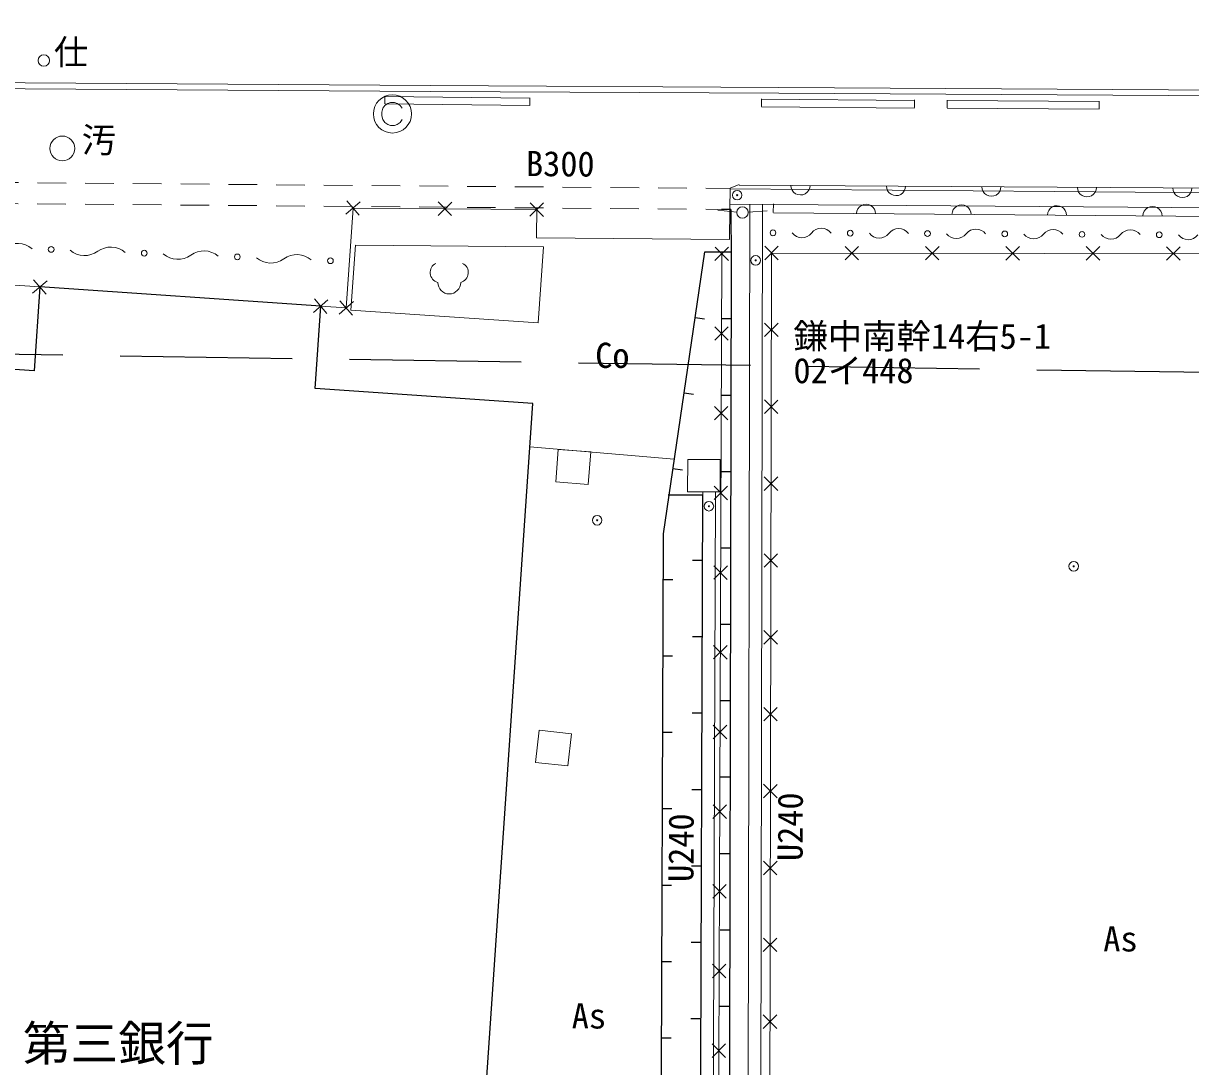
# Model space of a CAD drawing. Units: millimetres, scale not verified. Extents: x -230877 to 402150, y -278660 to 231169.
# Drawn here: x 83065 to 113626, y 87935 to 115248 of the extents above; entities that cross this region are included whole.
import ezdxf
from ezdxf.enums import TextEntityAlignment as Align

# ---------------------------------------------------------------- set-up
doc = ezdxf.new("R2010")
doc.units = ezdxf.units.MM
doc.header["$LTSCALE"] = 1500
doc.linetypes.add('DASHED', pattern=[7.5, 6, -1.5])
doc.linetypes.add('DASHED3', pattern=[4, 3, -1])
doc.layers.add('0-0_通り芯', color=7, linetype='Continuous')
for name, color, linetype, lineweight in [('0-8_寸法線', 7, 'Continuous', 13), ('0-A_22260', 7, 'Continuous', 18), ('1-2_34010', 3, 'DASHED3', 25)]:
    doc.layers.add(name, color=color, linetype=linetype, lineweight=lineweight)
doc.styles.add('ＭＳ ゴシック', font='')
doc.styles.get('ＭＳ ゴシック').set_extended_font_data('MS Gothic')

# ---------------------------------------------------------------- blocks, each defined once
blk = doc.blocks.new('~1177')
at = {"layer": '0-8_寸法線'}
blk.add_line((74553168000, -235428837000), (74548452000, -235425642000), dxfattribs=at)
blk = doc.blocks.new('~1164')
at = {"layer": '0-8_寸法線'}
blk.add_line((74571747000, -235441269000), (74566791000, -235437949500), dxfattribs=at)
blk = doc.blocks.new('~1163')
at = {"layer": '0-8_寸法線'}
blk.add_line((74571580500, -235441518000), (74566623000, -235438198500), dxfattribs=at)
blk = doc.blocks.new('~1162')
at = {"layer": '0-8_寸法線'}
blk.add_line((74565721500, -235437234000), (74560735500, -235433886000), dxfattribs=at)
blk = doc.blocks.new('~1161')
at = {"layer": '0-8_寸法線'}
blk.add_line((74565555000, -235437483000), (74560567500, -235434135000), dxfattribs=at)
blk = doc.blocks.new('~1156')
at = {"layer": '0-8_寸法線'}
blk.add_line((74605211916, -235468754973), (74557425431, -235436633575), dxfattribs=at)
blk = doc.blocks.new('~1155')
at = {"layer": '0-8_寸法線'}
blk.add_line((74605604572, -235468295057), (74557760933, -235436135240), dxfattribs=at)
blk = doc.blocks.new('~1011')
at = {"layer": '0-8_寸法線'}
for p, q in [((74533793249, -235419995222), (74534579620, -235420524235)), ((74535201912, -235420942867), (74536135350, -235421570815)), ((74536757642, -235421989447), (74537691080, -235422617395)), ((74538313372, -235423036027), (74539246810, -235423663975)), ((74539869101, -235424082607), (74540802539, -235424710555)), ((74541424831, -235425129187), (74542358269, -235425757135)), ((74542980561, -235426175767), (74543913999, -235426803715)), ((74544536291, -235427222347), (74545469729, -235427850295)), ((74546092021, -235428268927), (74547025458, -235428896875)), ((74547647750, -235429315507), (74548581188, -235429943455)), ((74549203480, -235430362087), (74550136918, -235430990035)), ((74550759210, -235431408667), (74551692648, -235432036615)), ((74552314940, -235432455247), (74553248378, -235433083195)), ((74553870669, -235433501828), (74554804107, -235434129776)), ((74555426399, -235434548408), (74556359837, -235435176356)), ((74556982129, -235435594988), (74557768500, -235436124000))]:
    blk.add_line(p, q, dxfattribs=at)
blk = doc.blocks.new('~1010')
at = {"layer": '0-8_寸法線'}
for p, q in [((74533333410, -235420681170), (74534119126, -235421209692)), ((74534741436, -235421628297), (74535674900, -235422256205)), ((74536297210, -235422674810), (74537230675, -235423302718)), ((74537852985, -235423721323), (74538786450, -235424349231)), ((74539408760, -235424767836), (74540342225, -235425395743)), ((74540964535, -235425814349), (74541898000, -235426442256)), ((74542520310, -235426860862), (74543453775, -235427488769)), ((74544076085, -235427907375), (74545009550, -235428535282)), ((74545631860, -235428953887), (74546565325, -235429581795)), ((74547187635, -235430000400), (74548121100, -235430628308)), ((74548743410, -235431046913), (74549676875, -235431674821)), ((74550299185, -235432093426), (74551232650, -235432721334)), ((74551854960, -235433139939), (74552788425, -235433767847)), ((74553410735, -235434186452), (74554344200, -235434814360)), ((74554966510, -235435232965), (74555899975, -235435860873)), ((74556522285, -235436279478), (74557308000, -235436808000))]:
    blk.add_line(p, q, dxfattribs=at)
blk = doc.blocks.new('~790')
at = {"layer": '0-8_寸法線'}
blk.add_line((74605162698, -235469119651), (74558658000, -235437864000), dxfattribs=at)
for centre in [(74561679966, -235439895053), (74564792332, -235441986864), (74567904699, -235444078675), (74571017066, -235446170486)]:
    blk.add_arc(centre, 375000, 326.09508, 146.09508, dxfattribs=at)
blk = doc.blocks.new('~789')
at = {"layer": '0-8_寸法線'}
blk.add_line((74558145000, -235436208000), (74605743017, -235468132896), dxfattribs=at)
for centre in [(74560143548, -235437548464), (74563257900, -235439637319), (74566372251, -235441726174), (74569486603, -235443815029), (74572600954, -235445903884)]:
    blk.add_arc(centre, 375000, 146.14949, 326.14949, dxfattribs=at)
blk = doc.blocks.new('~737')
at = {"layer": '0-8_寸法線'}
for p, q in [((74527345000, -235416512575), (74527490000, -235417248425)), ((74527785425, -235416808000), (74527049575, -235416953000)), ((74531504036, -235419959909), (74531404419, -235419216554)), ((74531825905, -235419538423), (74531082550, -235419638040)), ((74529658736, -235421502521), (74529758353, -235422245876)), ((74530080222, -235421824390), (74529336867, -235421924007)), ((74533395193, -235424355875), (74532651838, -235424455492)), ((74532973707, -235424034006), (74533073324, -235424777361))]:
    blk.add_line(p, q, dxfattribs=at)
blk.add_lwpolyline([(74527417500, -235416880500), (74531454228, -235419588231), (74529708544, -235421874198), (74533023516, -235424405683)], dxfattribs=at)
blk = doc.blocks.new('~736')
at = {"layer": '0-8_寸法線'}
for p, q in [((74545043674, -235428973351), (74544944057, -235428229996)), ((74545365543, -235428551865), (74544622188, -235428651482)), ((74548059453, -235430983356), (74547915412, -235430247318)), ((74541859809, -235431487177), (74541760191, -235430743823)), ((74547619414, -235430687357), (74548355452, -235430543316)), ((74541438323, -235431165309), (74542181677, -235431065691)), ((74542236835, -235431775094), (74542980190, -235431675477)), ((74542658321, -235432096963), (74542558704, -235431353608)), ((74550612981, -235432701021), (74551349019, -235432556979)), ((74551053021, -235432997019), (74550908979, -235432260981))]:
    blk.add_line(p, q, dxfattribs=at)
blk.add_lwpolyline([(74550981000, -235432629000), (74544993865, -235428601673), (74542608512, -235431725286), (74541810000, -235431115500)], dxfattribs=at)
blk = doc.blocks.new('~430')
at = {"layer": '0-8_寸法線'}
for p, q in [((74569104000, -235431921000), (74568971838, -235432103094)), ((74572908622, -235434960374), (74568971838, -235432103094)), ((74569104000, -235431921000), (74573335689, -235434992320)), ((74574909473, -235436690589), (74573938306, -235435985725))]:
    blk.add_line(p, q, dxfattribs=at)
blk.add_lwpolyline([(74574909473, -235436690589), (74573309794, -235436085589), (74572238762, -235434752213), (74573209930, -235435457077)], dxfattribs=at)
for centre, radius, end in [((74572468082, -235435567354), 750000, 54.02823), ((74572454609, -235436206279), 1500000, 54.02822)]:
    blk.add_arc(centre, radius, 8.45522, end, dxfattribs=at)
blk = doc.blocks.new('CenterLine~423')
at = {"layer": '0-8_寸法線'}
for points in [[(74606984596, -235464283023), (74561555512, -235433872695), (74550185344, -235426269406), (74513795620, -235401880039), (74501220754, -235393452027), (74494175339, -235388733092), (74481604168, -235380299571)], [(74501095477, -235393638925), (74513670380, -235402066961), (74550060123, -235426456341), (74561430296, -235434059634), (74606859404, -235464469977), (74606984596, -235464283023)]]:
    blk.add_lwpolyline(points, dxfattribs=at)
blk = doc.blocks.new('~416')
at = {"layer": '0-8_寸法線'}
blk.add_lwpolyline([(74550873814, -235445849153), (74551580547, -235444787949), (74550519343, -235444081216), (74549812610, -235445142420)], close=True, dxfattribs=at)
blk = doc.blocks.new('~411')
at = {"layer": '0-8_寸法線'}
for centre in [(74531238443, -235421283826), (74534206968, -235423422143), (74537175493, -235425560459), (74540144017, -235427698775), (74543112542, -235429837091)]:
    blk.add_circle(centre, 112500, dxfattribs=at)
for centre, start, end in [((74532683913, -235421483588), 195.91253, 272.55482), ((74532761498, -235423222381), 15.91253, 92.55482), ((74535652438, -235423621904), 195.91253, 272.55482), ((74535730023, -235425360697), 15.91253, 92.55482), ((74538620963, -235425760220), 195.91253, 272.55482), ((74538698547, -235427499013), 15.91253, 92.55482), ((74541589487, -235427898536), 195.91253, 272.55482), ((74541667072, -235429637330), 15.91253, 92.55482)]:
    blk.add_arc(centre, 870262, start, end, dxfattribs=at)
blk = doc.blocks.new('~403')
at = {"layer": '0-8_寸法線'}
blk.add_lwpolyline([(74539956000, -235451533500), (74540769369, -235450551637), (74539787505, -235449738268), (74538974137, -235450720131)], close=True, dxfattribs=at)
blk = doc.blocks.new('~402')
at = {"layer": '0-8_寸法線'}
blk.add_lwpolyline([(74546721584, -235442748413), (74547500197, -235441738766), (74546490551, -235440960153), (74545711938, -235441969800)], close=True, dxfattribs=at)
blk = doc.blocks.new('~392')
at = {"layer": '0-8_寸法線'}
for centre in [(74558217503, -235438505331), (74560740472, -235440190778), (74563263441, -235441876225), (74565786409, -235443561672), (74568309378, -235445247119), (74570832347, -235446932565)]:
    blk.add_circle(centre, 112500, dxfattribs=at)
for centre, start, end in [((74559325893, -235438886774), 184.15038, 288.36052), ((74559632082, -235439809335), 4.15038, 108.36052), ((74561848861, -235440572221), 184.15038, 288.36052), ((74562155051, -235441494782), 4.15038, 108.36052), ((74564371830, -235442257668), 184.15038, 288.36052), ((74564678020, -235443180229), 4.15038, 108.36052), ((74566894799, -235443943115), 184.15038, 288.36052), ((74567200988, -235444865676), 4.15038, 108.36052), ((74569417768, -235445628561), 184.15038, 288.36052), ((74569723957, -235446551123), 4.15038, 108.36052), ((74571940737, -235447314008), 184.15038, 288.36052)]:
    blk.add_arc(centre, 486022, start, end, dxfattribs=at)
blk = doc.blocks.new('~290')
at = {"layer": '0-8_寸法線'}
blk.add_line((74550087192, -235443781829), (74545617164, -235440251653), dxfattribs=at)
blk = doc.blocks.new('~286')
at = {"layer": '0-8_寸法線'}
blk.add_lwpolyline([(74557963500, -235508518500), (74523907500, -235485123000), (74550312000, -235445475000)], dxfattribs=at)
blk = doc.blocks.new('~285')
at = {"layer": '0-8_寸法線'}
blk.add_lwpolyline([(74558244000, -235508110500), (74524590000, -235484991000), (74550724401, -235445749648)], dxfattribs=at)
blk = doc.blocks.new('~257')
at = {"layer": '0-8_寸法線', "lineweight": 25}
blk.add_lwpolyline([(74524425000, -235422001500), (74492512014, -235463791456), (74514701073, -235480736177), (74546653088, -235438895113), (74539841411, -235433693362), (74541810000, -235431115500), (74533023516, -235424405683), (74531015898, -235427034653)], close=True, dxfattribs=at)
blk = doc.blocks.new('~239')
at = {"layer": '0-8_寸法線'}
for p, q in [((74555715408, -235438159341), (74556450775, -235438011910)), ((74556009376, -235437717942), (74556156807, -235438453309)), ((74554274843, -235440322380), (74554422274, -235441057746)), ((74553980875, -235440763778), (74554716242, -235440616347)), ((74552540310, -235442926817), (74552687741, -235443662184)), ((74552246342, -235443368216), (74552981709, -235443220785)), ((74550511810, -235445972653), (74551247176, -235445825222)), ((74550805777, -235445531255), (74550953208, -235446266621)), ((74549071244, -235448135692), (74549218676, -235448871059)), ((74548777277, -235448577091), (74549512643, -235448429660)), ((74547336712, -235450740130), (74547484143, -235451475496)), ((74547042744, -235451181528), (74547778110, -235451034097)), ((74545308211, -235453785966), (74546043578, -235453638535)), ((74545602179, -235453344567), (74545749610, -235454079934)), ((74543867646, -235455949004), (74544015077, -235456684371)), ((74543573678, -235456390403), (74544309045, -235456242972)), ((74542133113, -235458553442), (74542280544, -235459288809)), ((74541839145, -235458994841), (74542574512, -235458847410)), ((74540104612, -235461599278), (74540839979, -235461451847)), ((74540398580, -235461157879), (74540546011, -235461893246)), ((74538664047, -235463762317), (74538811478, -235464497684)), ((74538370080, -235464203716), (74539105446, -235464056285))]:
    blk.add_line(p, q, dxfattribs=at)
blk.add_lwpolyline([(74558293500, -235507971000), (74524861500, -235484965500), (74556083091, -235438085626)], dxfattribs=at)
blk = doc.blocks.new('~233')
at = {"layer": '0-8_寸法線', "lineweight": 25}
for p, q in [((74557342508, -235436830681), (74557029137, -235436624711)), ((74554972980, -235440416699), (74554660534, -235440209328)), ((74553314011, -235442916263), (74553001566, -235442708892)), ((74551655043, -235445415828), (74551342598, -235445208457)), ((74549996075, -235447915393), (74549683629, -235447708022)), ((74548337107, -235450414958), (74548024661, -235450207587)), ((74546678139, -235452914523), (74546365693, -235452707152)), ((74545019170, -235455414088), (74544706725, -235455206717)), ((74543360202, -235457913653), (74543047757, -235457706282)), ((74541701234, -235460413218), (74541388788, -235460205847)), ((74540042266, -235462912782), (74539729820, -235462705411))]:
    blk.add_line(p, q, dxfattribs=at)
blk.add_lwpolyline([(74557342508, -235436830681), (74556267000, -235438467000), (74525476500, -235484859000), (74569831500, -235515363000), (74563233000, -235524021000)], dxfattribs=at)
blk = doc.blocks.new('~228')
at = {"layer": '0-8_寸法線', "lineweight": 25}
for p, q in [((74553835373, -235439588872), (74554114952, -235439838793)), ((74551836000, -235441825500), (74552115579, -235442075422)), ((74549836627, -235444062128), (74550116205, -235444312050)), ((74547116006, -235447484909), (74547428117, -235447692784)), ((74548801903, -235447709980), (74548489784, -235447502117)), ((74545453004, -235449981792), (74545765115, -235450189668)), ((74547139001, -235450206930), (74546826883, -235449999067)), ((74543790003, -235452478675), (74544102113, -235452686551)), ((74545476100, -235452703880), (74545163981, -235452496017)), ((74542127001, -235454975558), (74542439111, -235455183434)), ((74543813199, -235455200830), (74543501080, -235454992967)), ((74540463999, -235457472442), (74540776110, -235457680317)), ((74542150297, -235457697780), (74541838179, -235457489917)), ((74538800997, -235459969325), (74539113108, -235460177200)), ((74540487396, -235460194729), (74540175277, -235459986867)), ((74537137996, -235462466208), (74537450106, -235462674083)), ((74538824495, -235462691679), (74538512376, -235462483817)), ((74535474994, -235464963091), (74535787104, -235465170966)), ((74537161593, -235465188629), (74536849474, -235464980767))]:
    blk.add_line(p, q, dxfattribs=at)
blk.add_lwpolyline([(74549112822, -235444821601), (74550229996, -235445565609), (74535733500, -235467333000), (74534484000, -235466451000), (74548107000, -235445997000), (74555565000, -235437654000), (74556428377, -235438221474)], dxfattribs=at)
blk = doc.blocks.new('~207')
at = {"layer": '0-8_寸法線'}
blk.add_line((74558073293, -235437069058), (74526085413, -235485277764), dxfattribs=at)
blk = doc.blocks.new('~206')
at = {"layer": '0-8_寸法線'}
blk.add_line((74558483808, -235437345001), (74526493730, -235485558574), dxfattribs=at)
blk = doc.blocks.new('~42')
at = {"layer": '0-8_寸法線'}
for p, q in [((74557656422, -235438766991), (74557805578, -235439502009)), ((74558098509, -235439059922), (74557363491, -235439209078)), ((74560729951, -235440803540), (74559994932, -235440952696)), ((74560287863, -235440510608), (74560437019, -235441245627)), ((74555987444, -235441282102), (74556136056, -235442017231)), ((74555694186, -235441723973), (74556429314, -235441575360)), ((74562919304, -235442254226), (74563068460, -235442989245)), ((74563361392, -235442547157), (74562626373, -235442696313)), ((74554318194, -235443797269), (74554466806, -235444532398)), ((74565550745, -235443997844), (74565699902, -235444732862)), ((74554024936, -235444239140), (74554760064, -235444090527)), ((74565992833, -235444290775), (74565257814, -235444439931)), ((74568182187, -235445741461), (74568331343, -235446476480)), ((74552648944, -235446312436), (74552797556, -235447047564)), ((74568624274, -235446034393), (74567889255, -235446183549)), ((74552355686, -235446754306), (74553090814, -235446605694)), ((74570813628, -235447485079), (74570962784, -235448220098)), ((74571255715, -235447778010), (74570520697, -235447927166)), ((74550686436, -235449269473), (74551421564, -235449120860)), ((74550979694, -235448827602), (74551128306, -235449562731)), ((74549310444, -235451342769), (74549459056, -235452077898)), ((74549017186, -235451784640), (74549752314, -235451636027)), ((74547347936, -235454299806), (74548083064, -235454151194)), ((74547641194, -235453857936), (74547789806, -235454593064)), ((74545971944, -235456373102), (74546120556, -235457108231)), ((74545678686, -235456814973), (74546413814, -235456666360)), ((74544009436, -235459330140), (74544744564, -235459181527)), ((74544302694, -235458888269), (74544451306, -235459623398)), ((74542633444, -235461403436), (74542782056, -235462138564)), ((74542340186, -235461845306), (74543075314, -235461696694)), ((74540670936, -235464360473), (74541406064, -235464211860)), ((74540964194, -235463918602), (74541112806, -235464653731))]:
    blk.add_line(p, q, dxfattribs=at)
blk.add_lwpolyline([(74578306500, -235501221000), (74569471500, -235513053000), (74527684500, -235484407500), (74557731000, -235439134500), (74602465500, -235468776000), (74581090500, -235497540000)], dxfattribs=at)

msp = doc.modelspace()

# ---------------------------------------------------------------- linework, layer by layer
at = {"layer": '0-8_寸法線', "lineweight": 18}
for p, q in [((96327, 113100), (96329, 113300)), ((102392, 113072), (102394, 113273)), ((106396, 113043), (106398, 113243)), ((107253, 113038), (107255, 113238)), ((111231, 113014), (111232, 113213)), ((101806, 111029), (101566, 110937)), ((101566, 110937), (101561, 110388)), ((101741, 110309), (101244, 110356)), ((102040, 110305), (102539, 110338)), ((102700, 110296), (102702, 110519)), ((91758, 109442), (91642, 107741)), ((91758, 109442), (96682, 109401)), ((96682, 109401), (96545, 107406)), ((91642, 107741), (96545, 107406))]:
    msp.add_line(p, q, dxfattribs=at)
for points in [[(92979, 113027), (92929, 113102), (92854, 113152), (92779, 113177), (92679, 113177), (92604, 113152), (92529, 113102), (92479, 113027), (92454, 112927), (92454, 112827), (92479, 112727), (92529, 112652), (92604, 112602), (92679, 112577), (92779, 112577), (92854, 112602), (92929, 112652), (92979, 112727)], [(96327, 113100), (92529, 113143), (92532, 113343)]]:
    msp.add_lwpolyline(points, dxfattribs=at)
at = {"layer": '0-8_寸法線', "linetype": 'DASHED', "lineweight": 18}
msp.add_lwpolyline([(96507, 110429), (96500, 109629), (101555, 109588), (101561, 110388)], dxfattribs=at)
at = {"layer": '0-8_寸法線', "lineweight": 18}
for centre, radius in [((83603, 114275), 150), ((92729, 112877), 500), ((84085, 111973), 325), ((101891, 110295), 150)]:
    msp.add_circle(centre, radius, dxfattribs=at)
for centre, radius, start, end in [((93983, 108724), 268, 116.087, 255.3342), ((94447, 108724), 268, 284.6658, 63.913), ((94215, 108465), 300, 180, 0)]:
    msp.add_arc(centre, radius, start, end, dxfattribs=at)
at = {"layer": '0-A_22260'}
for centre, radius in [((101754, 110750), 125), ((101754, 110750), 15), ((102238, 109043), 125), ((102238, 109043), 15), ((101014, 102606), 125), ((101014, 102606), 15), ((98088, 102239), 125), ((98088, 102239), 15), ((110565, 101034), 125), ((110565, 101034), 15)]:
    msp.add_circle(centre, radius, dxfattribs=at)
at = {"layer": '1-2_34010'}
msp.add_lwpolyline([(-113244, 102664), (-104786, 106168), (-76633, 105262), (-40385, 108464), (134330, 105805), (141096, 97468)], dxfattribs=at)

# ---------------------------------------------------------------- block references
at = {"layer": '0-0_通り芯', "xscale": 0.0006666667, "yscale": 0.0006666667, "rotation": 33.45667}
for name in ['CenterLine~423', '~1155', '~789', '~1156', '~790', '~392', '~42', '~1011', '~430', '~1010', '~233', '~1177', '~1162', '~1164', '~257', '~1161', '~1163', '~411', '~737', '~736', '~239', '~207', '~206', '~228', '~286', '~285', '~290', '~402', '~416', '~403']:
    msp.add_blockref(name, (-127899216, 103658197), dxfattribs=at)

# ---------------------------------------------------------------- texts
at = {"layer": '0-8_寸法線', "style": 'ＭＳ ゴシック'}
for s, height, p in [('仕', 660, (83864, 113966)), ('汚', 660, (84593, 111668)), ('鎌中南幹14右5-1', 659.8, (103227, 106530)), ('Co', 659.8, (98038, 106029)), ('02イ448', 659.8, (103227, 105630)), ('As', 659.8, (111339, 90753)), ('As', 659.8, (97422, 88736)), ('第三銀行', 916.4, (83047, 87811))]:
    msp.add_text(s, height=height, dxfattribs=at).set_placement(p, align=Align.BOTTOM_LEFT)
for s, rotation, p in [('B300', 359.527, (96222, 111052)), ('U240', 89.794, (103666, 93316)), ('U240', 89.794, (100807, 92768))]:
    msp.add_text(s, height=659.8, rotation=rotation, dxfattribs=at).set_placement(p, align=Align.BOTTOM_LEFT)

doc.saveas('drawing.dxf')
